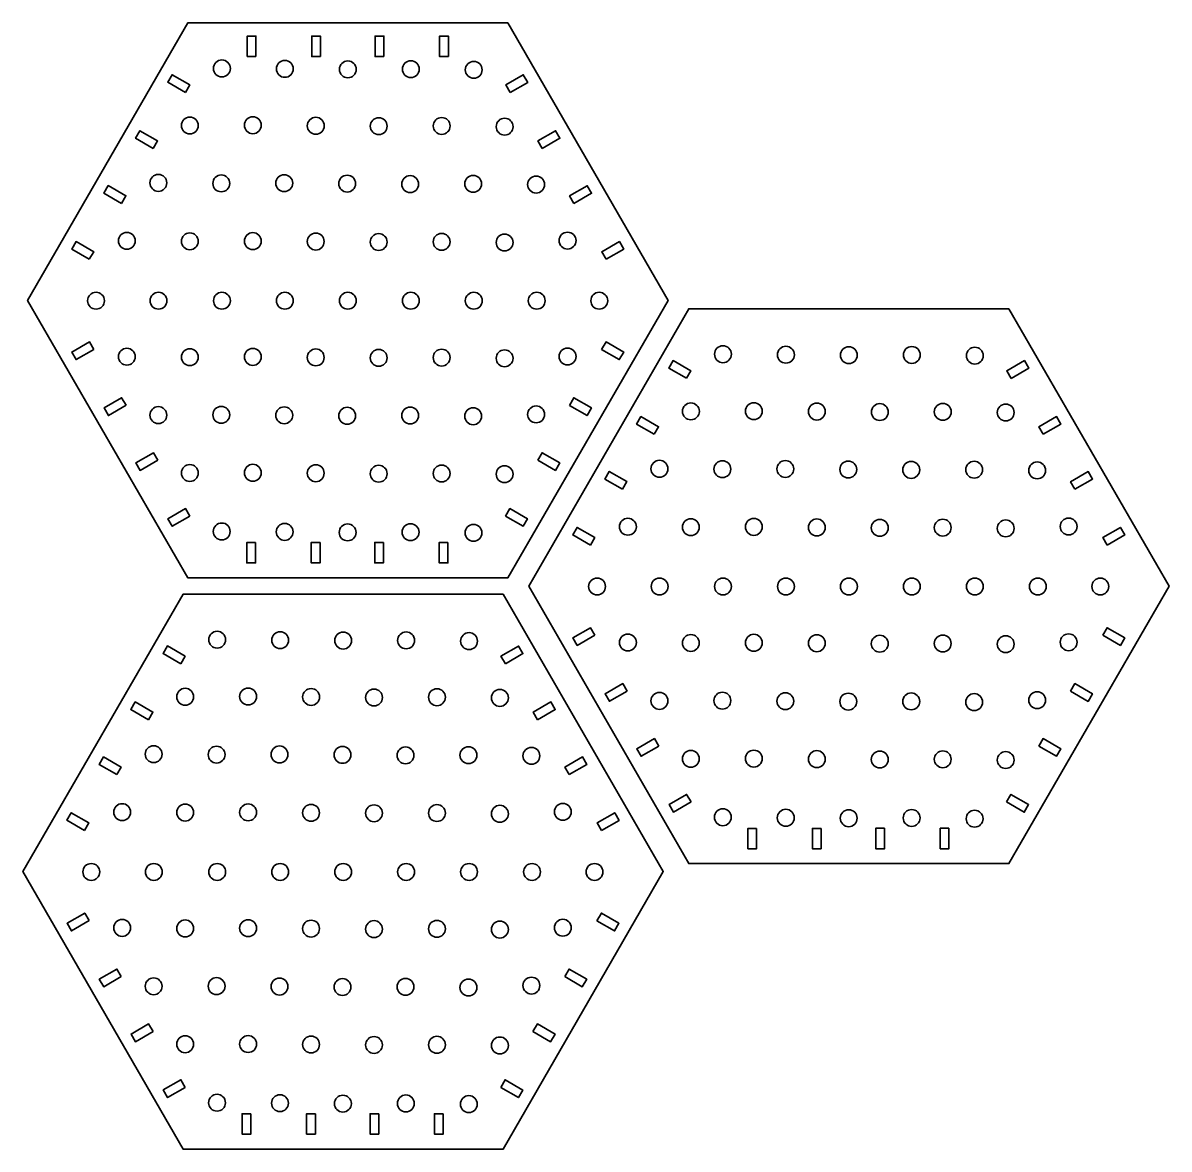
# Model space of a CAD drawing. Header units: inches. Extents: x 11 to 1716, y -770 to -4.
# Drawn here: x 906.1 to 1299.9, y -770 to -383.3 of the extents above; entities that cross this region are included whole.
import ezdxf

# ---------------------------------------------------------------- set-up
doc = ezdxf.new("R2010")
doc.units = ezdxf.units.IN
doc.header["$MEASUREMENT"] = 0
doc.layers.add('Capa 1', color=7, linetype='Continuous')

msp = doc.modelspace()

# ---------------------------------------------------------------- linework, layer by layer
at = {"layer": 'Capa 1', "color": 250, "lineweight": 35, "true_color": 0x1c1c1b}
for points in [[(1072.72, -383.34), (1127.72, -478.6), (1072.72, -573.87), (962.72, -573.87), (907.72, -478.6), (962.72, -383.34), (1072.72, -383.34)], [(1244.85, -481.49), (1299.85, -576.75), (1244.85, -672.01), (1134.85, -672.01), (1079.85, -576.75), (1134.85, -481.49), (1244.85, -481.49)], [(1071.1, -579.49), (1126.1, -674.76), (1071.1, -770.02), (961.1, -770.02), (906.1, -674.76), (961.1, -579.49), (1071.1, -579.49)]]:
    msp.add_lwpolyline(points, dxfattribs=at)
at = {"layer": 'Capa 1', "color": 242, "lineweight": 35, "true_color": 0xe5202d}
for points in [[(986.15, -394.87), (986.16, -387.87), (983.16, -387.86), (983.15, -394.86), (986.15, -394.87)], [(1008.32, -394.87), (1008.32, -387.87), (1005.32, -387.87), (1005.32, -394.87), (1008.32, -394.87)], [(1030.1, -394.88), (1030.1, -387.88), (1027.1, -387.88), (1027.1, -394.88), (1030.1, -394.88)], [(1052.25, -394.88), (1052.25, -387.88), (1049.25, -387.88), (1049.25, -394.88), (1052.25, -394.88)], [(961.91, -407.22), (955.85, -403.73), (957.35, -401.13), (963.41, -404.62), (961.91, -407.22)], [(1073.45, -407.24), (1079.51, -403.74), (1078.01, -401.14), (1071.95, -404.64), (1073.45, -407.24)], [(950.84, -426.43), (944.78, -422.93), (946.28, -420.34), (952.34, -423.83), (950.84, -426.43)], [(1084.51, -426.44), (1090.58, -422.95), (1089.08, -420.35), (1083.02, -423.84), (1084.51, -426.44)], [(939.97, -445.3), (933.91, -441.8), (935.4, -439.2), (941.47, -442.7), (939.97, -445.3)], [(1095.39, -445.31), (1101.45, -441.82), (1099.96, -439.22), (1093.89, -442.71), (1095.39, -445.31)], [(928.91, -464.49), (922.85, -460.99), (924.35, -458.39), (930.41, -461.89), (928.91, -464.49)], [(1106.45, -464.5), (1112.51, -461), (1111.01, -458.41), (1104.95, -461.9), (1106.45, -464.5)], [(930.44, -495.44), (924.37, -498.94), (922.87, -496.34), (928.94, -492.84), (930.44, -495.44)], [(1104.92, -495.45), (1110.99, -498.95), (1112.49, -496.35), (1106.42, -492.85), (1104.92, -495.45)], [(1134.05, -505.37), (1127.99, -501.88), (1129.48, -499.28), (1135.55, -502.77), (1134.05, -505.37)], [(1245.58, -505.39), (1251.65, -501.89), (1250.15, -499.29), (1244.08, -502.79), (1245.58, -505.39)], [(941.52, -514.64), (935.46, -518.14), (933.96, -515.54), (940.02, -512.04), (941.52, -514.64)], [(1093.84, -514.65), (1099.9, -518.15), (1101.4, -515.55), (1095.34, -512.05), (1093.84, -514.65)], [(1122.98, -524.58), (1116.92, -521.08), (1118.41, -518.48), (1124.48, -521.98), (1122.98, -524.58)], [(1256.65, -524.59), (1262.72, -521.1), (1261.22, -518.5), (1255.15, -521.99), (1256.65, -524.59)], [(952.41, -533.5), (946.35, -537), (944.85, -534.4), (950.91, -530.9), (952.41, -533.5)], [(1082.95, -533.51), (1089.01, -537.01), (1090.51, -534.41), (1084.45, -530.91), (1082.95, -533.51)], [(1112.11, -543.45), (1106.04, -539.95), (1107.54, -537.35), (1113.6, -540.85), (1112.11, -543.45)], [(1267.53, -543.46), (1273.59, -539.96), (1272.09, -537.37), (1266.03, -540.86), (1267.53, -543.46)], [(963.48, -552.67), (957.42, -556.17), (955.92, -553.58), (961.98, -550.08), (963.48, -552.67)], [(1071.88, -552.69), (1077.94, -556.19), (1079.44, -553.59), (1073.38, -550.09), (1071.88, -552.69)], [(1101.05, -562.63), (1094.98, -559.14), (1096.48, -556.54), (1102.55, -560.03), (1101.05, -562.63)], [(1278.58, -562.65), (1284.65, -559.15), (1283.15, -556.55), (1277.09, -560.05), (1278.58, -562.65)], [(986.01, -561.75), (986.01, -568.75), (983.01, -568.75), (983.01, -561.75), (986.01, -561.75)], [(1008.18, -561.74), (1008.18, -568.74), (1005.18, -568.74), (1005.18, -561.74), (1008.18, -561.74)], [(1029.96, -561.73), (1029.96, -568.73), (1026.96, -568.74), (1026.96, -561.74), (1029.96, -561.73)], [(1052.1, -561.73), (1052.11, -568.73), (1049.11, -568.73), (1049.1, -561.73), (1052.1, -561.73)], [(1102.57, -593.59), (1096.51, -597.09), (1095.01, -594.49), (1101.07, -590.99), (1102.57, -593.59)], [(1277.06, -593.6), (1283.12, -597.1), (1284.62, -594.5), (1278.56, -591), (1277.06, -593.6)], [(960.3, -603.37), (954.23, -599.88), (955.73, -597.28), (961.79, -600.78), (960.3, -603.37)], [(1071.83, -603.39), (1077.89, -599.89), (1076.39, -597.29), (1070.33, -600.79), (1071.83, -603.39)], [(1113.66, -612.78), (1107.59, -616.28), (1106.09, -613.69), (1112.16, -610.19), (1113.66, -612.78)], [(1265.98, -612.8), (1272.04, -616.3), (1273.54, -613.7), (1267.48, -610.2), (1265.98, -612.8)], [(949.23, -622.58), (943.16, -619.09), (944.66, -616.49), (950.73, -619.98), (949.23, -622.58)], [(1082.9, -622.6), (1088.96, -619.1), (1087.46, -616.5), (1081.4, -620), (1082.9, -622.6)], [(1124.54, -631.64), (1118.48, -635.14), (1116.98, -632.55), (1123.04, -629.05), (1124.54, -631.64)], [(1255.09, -631.66), (1261.15, -635.16), (1262.65, -632.56), (1256.59, -629.06), (1255.09, -631.66)], [(938.35, -641.45), (932.29, -637.95), (933.79, -635.36), (939.85, -638.85), (938.35, -641.45)], [(1093.77, -641.46), (1099.84, -637.97), (1098.34, -635.37), (1092.27, -638.86), (1093.77, -641.46)], [(1135.62, -650.82), (1129.56, -654.32), (1128.06, -651.72), (1134.12, -648.22), (1135.62, -650.82)], [(1244.01, -650.84), (1250.08, -654.34), (1251.58, -651.74), (1245.51, -648.24), (1244.01, -650.84)], [(927.29, -660.64), (921.23, -657.14), (922.73, -654.54), (928.79, -658.04), (927.29, -660.64)], [(1104.83, -660.65), (1110.89, -657.16), (1109.4, -654.56), (1103.33, -658.05), (1104.83, -660.65)], [(1158.15, -659.9), (1158.15, -666.9), (1155.15, -666.9), (1155.15, -659.9), (1158.15, -659.9)], [(1180.32, -659.89), (1180.32, -666.89), (1177.32, -666.89), (1177.32, -659.89), (1180.32, -659.89)], [(1202.09, -659.88), (1202.1, -666.88), (1199.1, -666.88), (1199.09, -659.88), (1202.09, -659.88)], [(1224.24, -659.88), (1224.24, -666.88), (1221.24, -666.88), (1221.24, -659.88), (1224.24, -659.88)], [(928.82, -691.59), (922.76, -695.09), (921.26, -692.49), (927.32, -688.99), (928.82, -691.59)], [(1103.31, -691.6), (1109.37, -695.1), (1110.87, -692.5), (1104.81, -689), (1103.31, -691.6)], [(939.9, -710.79), (933.84, -714.29), (932.34, -711.69), (938.4, -708.19), (939.9, -710.79)], [(1092.22, -710.8), (1098.28, -714.3), (1099.78, -711.7), (1093.72, -708.2), (1092.22, -710.8)], [(950.79, -729.65), (944.73, -733.15), (943.23, -730.55), (949.29, -727.05), (950.79, -729.65)], [(1081.33, -729.66), (1087.4, -733.16), (1088.9, -730.56), (1082.83, -727.06), (1081.33, -729.66)], [(961.86, -748.83), (955.8, -752.33), (954.3, -749.73), (960.36, -746.23), (961.86, -748.83)], [(1070.26, -748.84), (1076.32, -752.34), (1077.82, -749.74), (1071.76, -746.24), (1070.26, -748.84)], [(984.4, -757.9), (984.4, -764.9), (981.4, -764.9), (981.4, -757.9), (984.4, -757.9)], [(1006.56, -757.89), (1006.57, -764.89), (1003.57, -764.89), (1003.56, -757.89), (1006.56, -757.89)], [(1028.34, -757.89), (1028.34, -764.89), (1025.34, -764.89), (1025.34, -757.89), (1028.34, -757.89)], [(1050.49, -757.88), (1050.49, -764.88), (1047.49, -764.88), (1047.49, -757.88), (1050.49, -757.88)]]:
    msp.add_lwpolyline(points, dxfattribs=at)
for points in [[(977.36, -398.96), (977.36, -400.56), (976.06, -401.86), (974.46, -401.86), (972.86, -401.86), (971.56, -400.56), (971.56, -398.96), (971.56, -397.35), (972.86, -396.06), (974.46, -396.06), (976.06, -396.06), (977.36, -397.35), (977.36, -398.96)], [(998.99, -399.12), (998.99, -400.72), (997.69, -402.02), (996.09, -402.02), (994.49, -402.02), (993.19, -400.72), (993.19, -399.12), (993.19, -397.52), (994.49, -396.22), (996.09, -396.22), (997.69, -396.22), (998.99, -397.52), (998.99, -399.12)], [(1020.62, -399.28), (1020.62, -400.88), (1019.32, -402.18), (1017.72, -402.18), (1016.11, -402.18), (1014.82, -400.88), (1014.82, -399.28), (1014.82, -397.68), (1016.11, -396.38), (1017.72, -396.38), (1019.32, -396.38), (1020.62, -397.68), (1020.62, -399.28)], [(1042.25, -399.2), (1042.25, -400.8), (1040.95, -402.1), (1039.35, -402.1), (1037.74, -402.1), (1036.45, -400.8), (1036.45, -399.2), (1036.45, -397.6), (1037.74, -396.3), (1039.35, -396.3), (1040.95, -396.3), (1042.25, -397.6), (1042.25, -399.2)], [(1063.87, -399.44), (1063.87, -401.04), (1062.58, -402.34), (1060.97, -402.34), (1059.37, -402.34), (1058.07, -401.04), (1058.07, -399.44), (1058.07, -397.84), (1059.37, -396.54), (1060.97, -396.54), (1062.58, -396.54), (1063.87, -397.84), (1063.87, -399.44)], [(966.35, -418.56), (966.35, -420.16), (965.05, -421.46), (963.45, -421.46), (961.84, -421.46), (960.55, -420.16), (960.55, -418.56), (960.55, -416.96), (961.84, -415.66), (963.45, -415.66), (965.05, -415.66), (966.35, -416.96), (966.35, -418.56)], [(987.97, -418.48), (987.97, -420.08), (986.68, -421.38), (985.07, -421.38), (983.47, -421.38), (982.17, -420.08), (982.17, -418.48), (982.17, -416.88), (983.47, -415.58), (985.07, -415.58), (986.68, -415.58), (987.97, -416.88), (987.97, -418.48)], [(1009.6, -418.64), (1009.6, -420.24), (1008.3, -421.54), (1006.7, -421.54), (1005.1, -421.54), (1003.8, -420.24), (1003.8, -418.64), (1003.8, -417.04), (1005.1, -415.74), (1006.7, -415.74), (1008.3, -415.74), (1009.6, -417.04), (1009.6, -418.64)], [(1031.23, -418.8), (1031.23, -420.4), (1029.93, -421.7), (1028.33, -421.7), (1026.73, -421.7), (1025.43, -420.4), (1025.43, -418.8), (1025.43, -417.2), (1026.73, -415.9), (1028.33, -415.9), (1029.93, -415.9), (1031.23, -417.2), (1031.23, -418.8)], [(1052.86, -418.72), (1052.86, -420.32), (1051.56, -421.62), (1049.96, -421.62), (1048.36, -421.62), (1047.06, -420.32), (1047.06, -418.72), (1047.06, -417.12), (1048.36, -415.82), (1049.96, -415.82), (1051.56, -415.82), (1052.86, -417.12), (1052.86, -418.72)], [(1074.49, -418.96), (1074.49, -420.56), (1073.19, -421.86), (1071.59, -421.86), (1069.99, -421.86), (1068.69, -420.56), (1068.69, -418.96), (1068.69, -417.36), (1069.99, -416.06), (1071.59, -416.06), (1073.19, -416.06), (1074.49, -417.36), (1074.49, -418.96)], [(955.52, -438.27), (955.52, -439.88), (954.23, -441.17), (952.62, -441.17), (951.02, -441.17), (949.72, -439.88), (949.72, -438.27), (949.72, -436.67), (951.02, -435.37), (952.62, -435.37), (954.23, -435.37), (955.52, -436.67), (955.52, -438.27)], [(977.15, -438.43), (977.15, -440.04), (975.85, -441.33), (974.25, -441.33), (972.65, -441.33), (971.35, -440.04), (971.35, -438.43), (971.35, -436.83), (972.65, -435.53), (974.25, -435.53), (975.85, -435.53), (977.15, -436.83), (977.15, -438.43)], [(998.78, -438.35), (998.78, -439.96), (997.48, -441.25), (995.88, -441.25), (994.28, -441.25), (992.98, -439.96), (992.98, -438.35), (992.98, -436.75), (994.28, -435.45), (995.88, -435.45), (997.48, -435.45), (998.78, -436.75), (998.78, -438.35)], [(1020.41, -438.52), (1020.41, -440.12), (1019.11, -441.42), (1017.51, -441.42), (1015.91, -441.42), (1014.61, -440.12), (1014.61, -438.52), (1014.61, -436.91), (1015.91, -435.62), (1017.51, -435.62), (1019.11, -435.62), (1020.41, -436.91), (1020.41, -438.52)], [(1042.04, -438.68), (1042.04, -440.28), (1040.74, -441.58), (1039.14, -441.58), (1037.54, -441.58), (1036.24, -440.28), (1036.24, -438.68), (1036.24, -437.07), (1037.54, -435.78), (1039.14, -435.78), (1040.74, -435.78), (1042.04, -437.07), (1042.04, -438.68)], [(1063.67, -438.6), (1063.67, -440.2), (1062.37, -441.5), (1060.77, -441.5), (1059.17, -441.5), (1057.87, -440.2), (1057.87, -438.6), (1057.87, -436.99), (1059.17, -435.7), (1060.77, -435.7), (1062.37, -435.7), (1063.67, -436.99), (1063.67, -438.6)], [(1085.3, -438.84), (1085.3, -440.44), (1084, -441.74), (1082.4, -441.74), (1080.8, -441.74), (1079.5, -440.44), (1079.5, -438.84), (1079.5, -437.24), (1080.8, -435.94), (1082.4, -435.94), (1084, -435.94), (1085.3, -437.24), (1085.3, -438.84)], [(944.71, -458.17), (944.71, -459.77), (943.41, -461.07), (941.81, -461.07), (940.21, -461.07), (938.91, -459.77), (938.91, -458.17), (938.91, -456.57), (940.21, -455.27), (941.81, -455.27), (943.41, -455.27), (944.71, -456.57), (944.71, -458.17)], [(966.34, -458.33), (966.34, -459.93), (965.04, -461.23), (963.44, -461.23), (961.84, -461.23), (960.54, -459.93), (960.54, -458.33), (960.54, -456.73), (961.84, -455.43), (963.44, -455.43), (965.04, -455.43), (966.34, -456.73), (966.34, -458.33)], [(987.97, -458.25), (987.97, -459.85), (986.67, -461.15), (985.07, -461.15), (983.46, -461.15), (982.17, -459.85), (982.17, -458.25), (982.17, -456.65), (983.46, -455.35), (985.07, -455.35), (986.67, -455.35), (987.97, -456.65), (987.97, -458.25)], [(1009.59, -458.41), (1009.59, -460.01), (1008.3, -461.31), (1006.69, -461.31), (1005.09, -461.31), (1003.79, -460.01), (1003.79, -458.41), (1003.79, -456.81), (1005.09, -455.51), (1006.69, -455.51), (1008.3, -455.51), (1009.59, -456.81), (1009.59, -458.41)], [(1031.22, -458.57), (1031.22, -460.17), (1029.93, -461.47), (1028.32, -461.47), (1026.72, -461.47), (1025.42, -460.17), (1025.42, -458.57), (1025.42, -456.97), (1026.72, -455.67), (1028.32, -455.67), (1029.93, -455.67), (1031.22, -456.97), (1031.22, -458.57)], [(1052.85, -458.49), (1052.85, -460.09), (1051.55, -461.39), (1049.95, -461.39), (1048.35, -461.39), (1047.05, -460.09), (1047.05, -458.49), (1047.05, -456.89), (1048.35, -455.59), (1049.95, -455.59), (1051.55, -455.59), (1052.85, -456.89), (1052.85, -458.49)], [(1074.48, -458.73), (1074.48, -460.33), (1073.18, -461.63), (1071.58, -461.63), (1069.98, -461.63), (1068.68, -460.33), (1068.68, -458.73), (1068.68, -457.13), (1069.98, -455.83), (1071.58, -455.83), (1073.18, -455.83), (1074.48, -457.13), (1074.48, -458.73)], [(1096.11, -458.09), (1096.11, -459.69), (1094.81, -460.99), (1093.21, -460.99), (1091.61, -460.99), (1090.31, -459.69), (1090.31, -458.09), (1090.31, -456.49), (1091.61, -455.19), (1093.21, -455.19), (1094.81, -455.19), (1096.11, -456.49), (1096.11, -458.09)], [(934.11, -478.72), (934.11, -480.32), (932.81, -481.62), (931.21, -481.62), (929.61, -481.62), (928.31, -480.32), (928.31, -478.72), (928.31, -477.11), (929.61, -475.82), (931.21, -475.82), (932.81, -475.82), (934.11, -477.11), (934.11, -478.72)], [(955.59, -478.72), (955.59, -480.32), (954.3, -481.62), (952.69, -481.62), (951.09, -481.62), (949.79, -480.32), (949.79, -478.72), (949.79, -477.11), (951.09, -475.82), (952.69, -475.82), (954.3, -475.82), (955.59, -477.11), (955.59, -478.72)], [(977.37, -478.72), (977.37, -480.32), (976.07, -481.62), (974.47, -481.62), (972.86, -481.62), (971.57, -480.32), (971.57, -478.72), (971.57, -477.11), (972.86, -475.82), (974.47, -475.82), (976.07, -475.82), (977.37, -477.11), (977.37, -478.72)], [(998.99, -478.72), (998.99, -480.32), (997.7, -481.62), (996.09, -481.62), (994.49, -481.62), (993.19, -480.32), (993.19, -478.72), (993.19, -477.11), (994.49, -475.82), (996.09, -475.82), (997.7, -475.82), (998.99, -477.11), (998.99, -478.72)], [(1020.62, -478.72), (1020.62, -480.32), (1019.32, -481.62), (1017.72, -481.62), (1016.12, -481.62), (1014.82, -480.32), (1014.82, -478.72), (1014.82, -477.11), (1016.12, -475.82), (1017.72, -475.82), (1019.32, -475.82), (1020.62, -477.11), (1020.62, -478.72)], [(1042.25, -478.72), (1042.25, -480.32), (1040.95, -481.62), (1039.35, -481.62), (1037.75, -481.62), (1036.45, -480.32), (1036.45, -478.72), (1036.45, -477.11), (1037.75, -475.82), (1039.35, -475.82), (1040.95, -475.82), (1042.25, -477.11), (1042.25, -478.72)], [(1063.88, -478.72), (1063.88, -480.32), (1062.58, -481.62), (1060.98, -481.62), (1059.38, -481.62), (1058.08, -480.32), (1058.08, -478.72), (1058.08, -477.11), (1059.38, -475.82), (1060.98, -475.82), (1062.58, -475.82), (1063.88, -477.11), (1063.88, -478.72)], [(1085.51, -478.72), (1085.51, -480.32), (1084.21, -481.62), (1082.61, -481.62), (1081.01, -481.62), (1079.71, -480.32), (1079.71, -478.72), (1079.71, -477.11), (1081.01, -475.82), (1082.61, -475.82), (1084.21, -475.82), (1085.51, -477.11), (1085.51, -478.72)], [(1107, -478.72), (1107, -480.32), (1105.7, -481.62), (1104.1, -481.62), (1102.5, -481.62), (1101.2, -480.32), (1101.2, -478.72), (1101.2, -477.11), (1102.5, -475.82), (1104.1, -475.82), (1105.7, -475.82), (1107, -477.11), (1107, -478.72)], [(944.71, -497.94), (944.71, -499.54), (943.41, -500.84), (941.81, -500.84), (940.21, -500.84), (938.91, -499.54), (938.91, -497.94), (938.91, -496.34), (940.21, -495.04), (941.81, -495.04), (943.41, -495.04), (944.71, -496.34), (944.71, -497.94)], [(966.34, -498.1), (966.34, -499.7), (965.04, -501), (963.44, -501), (961.84, -501), (960.54, -499.7), (960.54, -498.1), (960.54, -496.5), (961.84, -495.2), (963.44, -495.2), (965.04, -495.2), (966.34, -496.5), (966.34, -498.1)], [(987.97, -498.02), (987.97, -499.62), (986.67, -500.92), (985.07, -500.92), (983.46, -500.92), (982.17, -499.62), (982.17, -498.02), (982.17, -496.42), (983.46, -495.12), (985.07, -495.12), (986.67, -495.12), (987.97, -496.42), (987.97, -498.02)], [(1009.59, -498.18), (1009.59, -499.78), (1008.3, -501.08), (1006.69, -501.08), (1005.09, -501.08), (1003.79, -499.78), (1003.79, -498.18), (1003.79, -496.58), (1005.09, -495.28), (1006.69, -495.28), (1008.3, -495.28), (1009.59, -496.58), (1009.59, -498.18)], [(1031.22, -498.34), (1031.22, -499.94), (1029.93, -501.24), (1028.32, -501.24), (1026.72, -501.24), (1025.42, -499.94), (1025.42, -498.34), (1025.42, -496.74), (1026.72, -495.44), (1028.32, -495.44), (1029.93, -495.44), (1031.22, -496.74), (1031.22, -498.34)], [(1052.85, -498.26), (1052.85, -499.86), (1051.55, -501.16), (1049.95, -501.16), (1048.35, -501.16), (1047.05, -499.86), (1047.05, -498.26), (1047.05, -496.66), (1048.35, -495.36), (1049.95, -495.36), (1051.55, -495.36), (1052.85, -496.66), (1052.85, -498.26)], [(1074.48, -498.5), (1074.48, -500.1), (1073.18, -501.4), (1071.58, -501.4), (1069.98, -501.4), (1068.68, -500.1), (1068.68, -498.5), (1068.68, -496.9), (1069.98, -495.6), (1071.58, -495.6), (1073.18, -495.6), (1074.48, -496.9), (1074.48, -498.5)], [(1096.11, -497.86), (1096.11, -499.46), (1094.81, -500.76), (1093.21, -500.76), (1091.61, -500.76), (1090.31, -499.46), (1090.31, -497.86), (1090.31, -496.26), (1091.61, -494.96), (1093.21, -494.96), (1094.81, -494.96), (1096.11, -496.26), (1096.11, -497.86)], [(1149.49, -497.1), (1149.49, -498.71), (1148.2, -500), (1146.59, -500), (1144.99, -500), (1143.69, -498.71), (1143.69, -497.1), (1143.69, -495.5), (1144.99, -494.2), (1146.59, -494.2), (1148.2, -494.2), (1149.49, -495.5), (1149.49, -497.1)], [(1171.12, -497.26), (1171.12, -498.87), (1169.83, -500.16), (1168.22, -500.16), (1166.62, -500.16), (1165.32, -498.87), (1165.32, -497.26), (1165.32, -495.66), (1166.62, -494.36), (1168.22, -494.36), (1169.83, -494.36), (1171.12, -495.66), (1171.12, -497.26)], [(1192.75, -497.43), (1192.75, -499.03), (1191.45, -500.33), (1189.85, -500.33), (1188.25, -500.33), (1186.95, -499.03), (1186.95, -497.43), (1186.95, -495.82), (1188.25, -494.53), (1189.85, -494.53), (1191.45, -494.53), (1192.75, -495.82), (1192.75, -497.43)], [(1214.38, -497.35), (1214.38, -498.95), (1213.08, -500.25), (1211.48, -500.25), (1209.88, -500.25), (1208.58, -498.95), (1208.58, -497.35), (1208.58, -495.74), (1209.88, -494.45), (1211.48, -494.45), (1213.08, -494.45), (1214.38, -495.74), (1214.38, -497.35)], [(1236.01, -497.59), (1236.01, -499.19), (1234.71, -500.49), (1233.11, -500.49), (1231.51, -500.49), (1230.21, -499.19), (1230.21, -497.59), (1230.21, -495.99), (1231.51, -494.69), (1233.11, -494.69), (1234.71, -494.69), (1236.01, -495.99), (1236.01, -497.59)], [(955.52, -517.99), (955.52, -519.59), (954.23, -520.89), (952.62, -520.89), (951.02, -520.89), (949.72, -519.59), (949.72, -517.99), (949.72, -516.38), (951.02, -515.09), (952.62, -515.09), (954.23, -515.09), (955.52, -516.38), (955.52, -517.99)], [(977.15, -517.91), (977.15, -519.51), (975.85, -520.81), (974.25, -520.81), (972.65, -520.81), (971.35, -519.51), (971.35, -517.91), (971.35, -516.3), (972.65, -515.01), (974.25, -515.01), (975.85, -515.01), (977.15, -516.3), (977.15, -517.91)], [(998.78, -518.07), (998.78, -519.67), (997.48, -520.97), (995.88, -520.97), (994.28, -520.97), (992.98, -519.67), (992.98, -518.07), (992.98, -516.47), (994.28, -515.17), (995.88, -515.17), (997.48, -515.17), (998.78, -516.47), (998.78, -518.07)], [(1020.41, -518.23), (1020.41, -519.83), (1019.11, -521.13), (1017.51, -521.13), (1015.91, -521.13), (1014.61, -519.83), (1014.61, -518.23), (1014.61, -516.63), (1015.91, -515.33), (1017.51, -515.33), (1019.11, -515.33), (1020.41, -516.63), (1020.41, -518.23)], [(1042.04, -518.15), (1042.04, -519.75), (1040.74, -521.05), (1039.14, -521.05), (1037.54, -521.05), (1036.24, -519.75), (1036.24, -518.15), (1036.24, -516.55), (1037.54, -515.25), (1039.14, -515.25), (1040.74, -515.25), (1042.04, -516.55), (1042.04, -518.15)], [(1063.67, -518.39), (1063.67, -519.99), (1062.37, -521.29), (1060.77, -521.29), (1059.17, -521.29), (1057.87, -519.99), (1057.87, -518.39), (1057.87, -516.79), (1059.17, -515.49), (1060.77, -515.49), (1062.37, -515.49), (1063.67, -516.79), (1063.67, -518.39)], [(1085.3, -517.75), (1085.3, -519.35), (1084, -520.65), (1082.4, -520.65), (1080.8, -520.65), (1079.5, -519.35), (1079.5, -517.75), (1079.5, -516.14), (1080.8, -514.85), (1082.4, -514.85), (1084, -514.85), (1085.3, -516.14), (1085.3, -517.75)], [(1138.48, -516.71), (1138.48, -518.31), (1137.18, -519.61), (1135.58, -519.61), (1133.98, -519.61), (1132.68, -518.31), (1132.68, -516.71), (1132.68, -515.11), (1133.98, -513.81), (1135.58, -513.81), (1137.18, -513.81), (1138.48, -515.11), (1138.48, -516.71)], [(1160.11, -516.63), (1160.11, -518.23), (1158.81, -519.53), (1157.21, -519.53), (1155.61, -519.53), (1154.31, -518.23), (1154.31, -516.63), (1154.31, -515.03), (1155.61, -513.73), (1157.21, -513.73), (1158.81, -513.73), (1160.11, -515.03), (1160.11, -516.63)], [(1181.74, -516.79), (1181.74, -518.39), (1180.44, -519.69), (1178.84, -519.69), (1177.24, -519.69), (1175.94, -518.39), (1175.94, -516.79), (1175.94, -515.19), (1177.24, -513.89), (1178.84, -513.89), (1180.44, -513.89), (1181.74, -515.19), (1181.74, -516.79)], [(1203.37, -516.95), (1203.37, -518.55), (1202.07, -519.85), (1200.47, -519.85), (1198.87, -519.85), (1197.57, -518.55), (1197.57, -516.95), (1197.57, -515.35), (1198.87, -514.05), (1200.47, -514.05), (1202.07, -514.05), (1203.37, -515.35), (1203.37, -516.95)], [(1225, -516.87), (1225, -518.47), (1223.7, -519.77), (1222.1, -519.77), (1220.5, -519.77), (1219.2, -518.47), (1219.2, -516.87), (1219.2, -515.27), (1220.5, -513.97), (1222.1, -513.97), (1223.7, -513.97), (1225, -515.27), (1225, -516.87)], [(1246.63, -517.11), (1246.63, -518.71), (1245.33, -520.01), (1243.73, -520.01), (1242.12, -520.01), (1240.83, -518.71), (1240.83, -517.11), (1240.83, -515.51), (1242.12, -514.21), (1243.73, -514.21), (1245.33, -514.21), (1246.63, -515.51), (1246.63, -517.11)], [(966.34, -537.88), (966.34, -539.48), (965.04, -540.78), (963.44, -540.78), (961.84, -540.78), (960.54, -539.48), (960.54, -537.88), (960.54, -536.28), (961.84, -534.98), (963.44, -534.98), (965.04, -534.98), (966.34, -536.28), (966.34, -537.88)], [(987.97, -537.8), (987.97, -539.4), (986.67, -540.7), (985.07, -540.7), (983.46, -540.7), (982.17, -539.4), (982.17, -537.8), (982.17, -536.2), (983.46, -534.9), (985.07, -534.9), (986.67, -534.9), (987.97, -536.2), (987.97, -537.8)], [(1009.59, -537.96), (1009.59, -539.56), (1008.3, -540.86), (1006.69, -540.86), (1005.09, -540.86), (1003.79, -539.56), (1003.79, -537.96), (1003.79, -536.36), (1005.09, -535.06), (1006.69, -535.06), (1008.3, -535.06), (1009.59, -536.36), (1009.59, -537.96)], [(1031.22, -538.12), (1031.22, -539.73), (1029.93, -541.02), (1028.32, -541.02), (1026.72, -541.02), (1025.42, -539.73), (1025.42, -538.12), (1025.42, -536.52), (1026.72, -535.22), (1028.32, -535.22), (1029.93, -535.22), (1031.22, -536.52), (1031.22, -538.12)], [(1052.85, -538.04), (1052.85, -539.65), (1051.55, -540.94), (1049.95, -540.94), (1048.35, -540.94), (1047.05, -539.65), (1047.05, -538.04), (1047.05, -536.44), (1048.35, -535.14), (1049.95, -535.14), (1051.55, -535.14), (1052.85, -536.44), (1052.85, -538.04)], [(1074.48, -538.28), (1074.48, -539.89), (1073.18, -541.18), (1071.58, -541.18), (1069.98, -541.18), (1068.68, -539.89), (1068.68, -538.28), (1068.68, -536.68), (1069.98, -535.38), (1071.58, -535.38), (1073.18, -535.38), (1074.48, -536.68), (1074.48, -538.28)], [(1127.66, -536.42), (1127.66, -538.02), (1126.36, -539.32), (1124.76, -539.32), (1123.16, -539.32), (1121.86, -538.02), (1121.86, -536.42), (1121.86, -534.82), (1123.16, -533.52), (1124.76, -533.52), (1126.36, -533.52), (1127.66, -534.82), (1127.66, -536.42)], [(1149.29, -536.58), (1149.29, -538.18), (1147.99, -539.48), (1146.39, -539.48), (1144.79, -539.48), (1143.49, -538.18), (1143.49, -536.58), (1143.49, -534.98), (1144.79, -533.68), (1146.39, -533.68), (1147.99, -533.68), (1149.29, -534.98), (1149.29, -536.58)], [(1170.92, -536.5), (1170.92, -538.1), (1169.62, -539.4), (1168.02, -539.4), (1166.42, -539.4), (1165.12, -538.1), (1165.12, -536.5), (1165.12, -534.9), (1166.42, -533.6), (1168.02, -533.6), (1169.62, -533.6), (1170.92, -534.9), (1170.92, -536.5)], [(1192.55, -536.66), (1192.55, -538.26), (1191.25, -539.56), (1189.65, -539.56), (1188.05, -539.56), (1186.75, -538.26), (1186.75, -536.66), (1186.75, -535.06), (1188.05, -533.76), (1189.65, -533.76), (1191.25, -533.76), (1192.55, -535.06), (1192.55, -536.66)], [(1214.18, -536.82), (1214.18, -538.43), (1212.88, -539.72), (1211.28, -539.72), (1209.67, -539.72), (1208.38, -538.43), (1208.38, -536.82), (1208.38, -535.22), (1209.67, -533.92), (1211.28, -533.92), (1212.88, -533.92), (1214.18, -535.22), (1214.18, -536.82)], [(1235.81, -536.74), (1235.81, -538.35), (1234.51, -539.64), (1232.91, -539.64), (1231.3, -539.64), (1230.01, -538.35), (1230.01, -536.74), (1230.01, -535.14), (1231.3, -533.84), (1232.91, -533.84), (1234.51, -533.84), (1235.81, -535.14), (1235.81, -536.74)], [(1257.43, -536.98), (1257.43, -538.59), (1256.14, -539.88), (1254.53, -539.88), (1252.93, -539.88), (1251.63, -538.59), (1251.63, -536.98), (1251.63, -535.38), (1252.93, -534.08), (1254.53, -534.08), (1256.14, -534.08), (1257.43, -535.38), (1257.43, -536.98)], [(977.29, -557.95), (977.29, -559.55), (976, -560.85), (974.39, -560.85), (972.79, -560.85), (971.49, -559.55), (971.49, -557.95), (971.49, -556.34), (972.79, -555.05), (974.39, -555.05), (976, -555.05), (977.29, -556.34), (977.29, -557.95)], [(1116.84, -556.32), (1116.84, -557.92), (1115.55, -559.22), (1113.94, -559.22), (1112.34, -559.22), (1111.04, -557.92), (1111.04, -556.32), (1111.04, -554.72), (1112.34, -553.42), (1113.94, -553.42), (1115.55, -553.42), (1116.84, -554.72), (1116.84, -556.32)], [(1138.47, -556.48), (1138.47, -558.08), (1137.17, -559.38), (1135.57, -559.38), (1133.97, -559.38), (1132.67, -558.08), (1132.67, -556.48), (1132.67, -554.88), (1133.97, -553.58), (1135.57, -553.58), (1137.17, -553.58), (1138.47, -554.88), (1138.47, -556.48)], [(1160.1, -556.4), (1160.1, -558), (1158.8, -559.3), (1157.2, -559.3), (1155.6, -559.3), (1154.3, -558), (1154.3, -556.4), (1154.3, -554.8), (1155.6, -553.5), (1157.2, -553.5), (1158.8, -553.5), (1160.1, -554.8), (1160.1, -556.4)], [(1181.73, -556.56), (1181.73, -558.16), (1180.43, -559.46), (1178.83, -559.46), (1177.23, -559.46), (1175.93, -558.16), (1175.93, -556.56), (1175.93, -554.96), (1177.23, -553.66), (1178.83, -553.66), (1180.43, -553.66), (1181.73, -554.96), (1181.73, -556.56)], [(1203.36, -556.72), (1203.36, -558.32), (1202.06, -559.62), (1200.46, -559.62), (1198.86, -559.62), (1197.56, -558.32), (1197.56, -556.72), (1197.56, -555.12), (1198.86, -553.82), (1200.46, -553.82), (1202.06, -553.82), (1203.36, -555.12), (1203.36, -556.72)], [(1224.99, -556.64), (1224.99, -558.24), (1223.69, -559.54), (1222.09, -559.54), (1220.49, -559.54), (1219.19, -558.24), (1219.19, -556.64), (1219.19, -555.04), (1220.49, -553.74), (1222.09, -553.74), (1223.69, -553.74), (1224.99, -555.04), (1224.99, -556.64)], [(1246.62, -556.88), (1246.62, -558.48), (1245.32, -559.78), (1243.72, -559.78), (1242.12, -559.78), (1240.82, -558.48), (1240.82, -556.88), (1240.82, -555.28), (1242.12, -553.98), (1243.72, -553.98), (1245.32, -553.98), (1246.62, -555.28), (1246.62, -556.88)], [(1268.25, -556.24), (1268.25, -557.84), (1266.95, -559.14), (1265.35, -559.14), (1263.75, -559.14), (1262.45, -557.84), (1262.45, -556.24), (1262.45, -554.63), (1263.75, -553.34), (1265.35, -553.34), (1266.95, -553.34), (1268.25, -554.63), (1268.25, -556.24)], [(998.92, -558.11), (998.92, -559.71), (997.62, -561.01), (996.02, -561.01), (994.42, -561.01), (993.12, -559.71), (993.12, -558.11), (993.12, -556.5), (994.42, -555.21), (996.02, -555.21), (997.62, -555.21), (998.92, -556.5), (998.92, -558.11)], [(1020.55, -558.27), (1020.55, -559.87), (1019.25, -561.17), (1017.65, -561.17), (1016.05, -561.17), (1014.75, -559.87), (1014.75, -558.27), (1014.75, -556.67), (1016.05, -555.37), (1017.65, -555.37), (1019.25, -555.37), (1020.55, -556.67), (1020.55, -558.27)], [(1042.18, -558.19), (1042.18, -559.79), (1040.88, -561.09), (1039.28, -561.09), (1037.68, -561.09), (1036.38, -559.79), (1036.38, -558.19), (1036.38, -556.59), (1037.68, -555.29), (1039.28, -555.29), (1040.88, -555.29), (1042.18, -556.59), (1042.18, -558.19)], [(1063.81, -558.43), (1063.81, -560.03), (1062.51, -561.33), (1060.91, -561.33), (1059.31, -561.33), (1058.01, -560.03), (1058.01, -558.43), (1058.01, -556.83), (1059.31, -555.53), (1060.91, -555.53), (1062.51, -555.53), (1063.81, -556.83), (1063.81, -558.43)], [(1106.24, -576.86), (1106.24, -578.47), (1104.95, -579.76), (1103.34, -579.76), (1101.74, -579.76), (1100.44, -578.47), (1100.44, -576.86), (1100.44, -575.26), (1101.74, -573.96), (1103.34, -573.96), (1104.95, -573.96), (1106.24, -575.26), (1106.24, -576.86)], [(1127.73, -576.86), (1127.73, -578.47), (1126.43, -579.76), (1124.83, -579.76), (1123.23, -579.76), (1121.93, -578.47), (1121.93, -576.86), (1121.93, -575.26), (1123.23, -573.96), (1124.83, -573.96), (1126.43, -573.96), (1127.73, -575.26), (1127.73, -576.86)], [(1149.5, -576.86), (1149.5, -578.47), (1148.2, -579.76), (1146.6, -579.76), (1145, -579.76), (1143.7, -578.47), (1143.7, -576.86), (1143.7, -575.26), (1145, -573.96), (1146.6, -573.96), (1148.2, -573.96), (1149.5, -575.26), (1149.5, -576.86)], [(1171.13, -576.86), (1171.13, -578.47), (1169.83, -579.76), (1168.23, -579.76), (1166.63, -579.76), (1165.33, -578.47), (1165.33, -576.86), (1165.33, -575.26), (1166.63, -573.96), (1168.23, -573.96), (1169.83, -573.96), (1171.13, -575.26), (1171.13, -576.86)], [(1192.76, -576.86), (1192.76, -578.47), (1191.46, -579.76), (1189.86, -579.76), (1188.26, -579.76), (1186.96, -578.47), (1186.96, -576.86), (1186.96, -575.26), (1188.26, -573.96), (1189.86, -573.96), (1191.46, -573.96), (1192.76, -575.26), (1192.76, -576.86)], [(1214.39, -576.86), (1214.39, -578.47), (1213.09, -579.76), (1211.49, -579.76), (1209.89, -579.76), (1208.59, -578.47), (1208.59, -576.86), (1208.59, -575.26), (1209.89, -573.96), (1211.49, -573.96), (1213.09, -573.96), (1214.39, -575.26), (1214.39, -576.86)], [(1236.02, -576.86), (1236.02, -578.47), (1234.72, -579.76), (1233.12, -579.76), (1231.52, -579.76), (1230.22, -578.47), (1230.22, -576.86), (1230.22, -575.26), (1231.52, -573.96), (1233.12, -573.96), (1234.72, -573.96), (1236.02, -575.26), (1236.02, -576.86)], [(1257.65, -576.86), (1257.65, -578.47), (1256.35, -579.76), (1254.75, -579.76), (1253.15, -579.76), (1251.85, -578.47), (1251.85, -576.86), (1251.85, -575.26), (1253.15, -573.96), (1254.75, -573.96), (1256.35, -573.96), (1257.65, -575.26), (1257.65, -576.86)], [(1279.13, -576.86), (1279.13, -578.47), (1277.83, -579.76), (1276.23, -579.76), (1274.63, -579.76), (1273.33, -578.47), (1273.33, -576.86), (1273.33, -575.26), (1274.63, -573.96), (1276.23, -573.96), (1277.83, -573.96), (1279.13, -575.26), (1279.13, -576.86)], [(975.74, -595.11), (975.74, -596.71), (974.44, -598.01), (972.84, -598.01), (971.24, -598.01), (969.94, -596.71), (969.94, -595.11), (969.94, -593.51), (971.24, -592.21), (972.84, -592.21), (974.44, -592.21), (975.74, -593.51), (975.74, -595.11)], [(997.37, -595.27), (997.37, -596.87), (996.07, -598.17), (994.47, -598.17), (992.87, -598.17), (991.57, -596.87), (991.57, -595.27), (991.57, -593.67), (992.87, -592.37), (994.47, -592.37), (996.07, -592.37), (997.37, -593.67), (997.37, -595.27)], [(1019, -595.43), (1019, -597.03), (1017.7, -598.33), (1016.1, -598.33), (1014.5, -598.33), (1013.2, -597.03), (1013.2, -595.43), (1013.2, -593.83), (1014.5, -592.53), (1016.1, -592.53), (1017.7, -592.53), (1019, -593.83), (1019, -595.43)], [(1040.63, -595.35), (1040.63, -596.95), (1039.33, -598.25), (1037.73, -598.25), (1036.13, -598.25), (1034.83, -596.95), (1034.83, -595.35), (1034.83, -593.75), (1036.13, -592.45), (1037.73, -592.45), (1039.33, -592.45), (1040.63, -593.75), (1040.63, -595.35)], [(1062.26, -595.59), (1062.26, -597.19), (1060.96, -598.49), (1059.36, -598.49), (1057.76, -598.49), (1056.46, -597.19), (1056.46, -595.59), (1056.46, -593.99), (1057.76, -592.69), (1059.36, -592.69), (1060.96, -592.69), (1062.26, -593.99), (1062.26, -595.59)], [(1116.84, -596.09), (1116.84, -597.69), (1115.55, -598.99), (1113.94, -598.99), (1112.34, -598.99), (1111.04, -597.69), (1111.04, -596.09), (1111.04, -594.49), (1112.34, -593.19), (1113.94, -593.19), (1115.55, -593.19), (1116.84, -594.49), (1116.84, -596.09)], [(1138.47, -596.25), (1138.47, -597.85), (1137.17, -599.15), (1135.57, -599.15), (1133.97, -599.15), (1132.67, -597.85), (1132.67, -596.25), (1132.67, -594.65), (1133.97, -593.35), (1135.57, -593.35), (1137.17, -593.35), (1138.47, -594.65), (1138.47, -596.25)], [(1160.1, -596.17), (1160.1, -597.77), (1158.8, -599.07), (1157.2, -599.07), (1155.6, -599.07), (1154.3, -597.77), (1154.3, -596.17), (1154.3, -594.57), (1155.6, -593.27), (1157.2, -593.27), (1158.8, -593.27), (1160.1, -594.57), (1160.1, -596.17)], [(1181.73, -596.33), (1181.73, -597.93), (1180.43, -599.23), (1178.83, -599.23), (1177.23, -599.23), (1175.93, -597.93), (1175.93, -596.33), (1175.93, -594.73), (1177.23, -593.43), (1178.83, -593.43), (1180.43, -593.43), (1181.73, -594.73), (1181.73, -596.33)], [(1203.36, -596.49), (1203.36, -598.09), (1202.06, -599.39), (1200.46, -599.39), (1198.86, -599.39), (1197.56, -598.09), (1197.56, -596.49), (1197.56, -594.89), (1198.86, -593.59), (1200.46, -593.59), (1202.06, -593.59), (1203.36, -594.89), (1203.36, -596.49)], [(1224.99, -596.41), (1224.99, -598.01), (1223.69, -599.31), (1222.09, -599.31), (1220.49, -599.31), (1219.19, -598.01), (1219.19, -596.41), (1219.19, -594.81), (1220.49, -593.51), (1222.09, -593.51), (1223.69, -593.51), (1224.99, -594.81), (1224.99, -596.41)], [(1246.62, -596.65), (1246.62, -598.25), (1245.32, -599.55), (1243.72, -599.55), (1242.12, -599.55), (1240.82, -598.25), (1240.82, -596.65), (1240.82, -595.05), (1242.12, -593.75), (1243.72, -593.75), (1245.32, -593.75), (1246.62, -595.05), (1246.62, -596.65)], [(1268.25, -596.01), (1268.25, -597.61), (1266.95, -598.91), (1265.35, -598.91), (1263.75, -598.91), (1262.45, -597.61), (1262.45, -596.01), (1262.45, -594.41), (1263.75, -593.11), (1265.35, -593.11), (1266.95, -593.11), (1268.25, -594.41), (1268.25, -596.01)], [(964.73, -614.71), (964.73, -616.31), (963.43, -617.61), (961.83, -617.61), (960.23, -617.61), (958.93, -616.31), (958.93, -614.71), (958.93, -613.11), (960.23, -611.81), (961.83, -611.81), (963.43, -611.81), (964.73, -613.11), (964.73, -614.71)], [(986.36, -614.63), (986.36, -616.23), (985.06, -617.53), (983.46, -617.53), (981.86, -617.53), (980.56, -616.23), (980.56, -614.63), (980.56, -613.03), (981.86, -611.73), (983.46, -611.73), (985.06, -611.73), (986.36, -613.03), (986.36, -614.63)], [(1007.99, -614.79), (1007.99, -616.39), (1006.69, -617.69), (1005.09, -617.69), (1003.48, -617.69), (1002.19, -616.39), (1002.19, -614.79), (1002.19, -613.19), (1003.48, -611.89), (1005.09, -611.89), (1006.69, -611.89), (1007.99, -613.19), (1007.99, -614.79)], [(1029.62, -614.95), (1029.62, -616.55), (1028.32, -617.85), (1026.72, -617.85), (1025.11, -617.85), (1023.82, -616.55), (1023.82, -614.95), (1023.82, -613.35), (1025.11, -612.05), (1026.72, -612.05), (1028.32, -612.05), (1029.62, -613.35), (1029.62, -614.95)], [(1051.24, -614.87), (1051.24, -616.47), (1049.95, -617.77), (1048.34, -617.77), (1046.74, -617.77), (1045.44, -616.47), (1045.44, -614.87), (1045.44, -613.27), (1046.74, -611.97), (1048.34, -611.97), (1049.95, -611.97), (1051.24, -613.27), (1051.24, -614.87)], [(1072.87, -615.11), (1072.87, -616.71), (1071.57, -618.01), (1069.97, -618.01), (1068.37, -618.01), (1067.07, -616.71), (1067.07, -615.11), (1067.07, -613.51), (1068.37, -612.21), (1069.97, -612.21), (1071.57, -612.21), (1072.87, -613.51), (1072.87, -615.11)], [(1127.66, -616.13), (1127.66, -617.74), (1126.36, -619.03), (1124.76, -619.03), (1123.16, -619.03), (1121.86, -617.74), (1121.86, -616.13), (1121.86, -614.53), (1123.16, -613.23), (1124.76, -613.23), (1126.36, -613.23), (1127.66, -614.53), (1127.66, -616.13)], [(1149.29, -616.05), (1149.29, -617.66), (1147.99, -618.95), (1146.39, -618.95), (1144.79, -618.95), (1143.49, -617.66), (1143.49, -616.05), (1143.49, -614.45), (1144.79, -613.15), (1146.39, -613.15), (1147.99, -613.15), (1149.29, -614.45), (1149.29, -616.05)], [(1170.92, -616.21), (1170.92, -617.82), (1169.62, -619.11), (1168.02, -619.11), (1166.42, -619.11), (1165.12, -617.82), (1165.12, -616.21), (1165.12, -614.61), (1166.42, -613.31), (1168.02, -613.31), (1169.62, -613.31), (1170.92, -614.61), (1170.92, -616.21)], [(1192.55, -616.38), (1192.55, -617.98), (1191.25, -619.28), (1189.65, -619.28), (1188.05, -619.28), (1186.75, -617.98), (1186.75, -616.38), (1186.75, -614.77), (1188.05, -613.48), (1189.65, -613.48), (1191.25, -613.48), (1192.55, -614.77), (1192.55, -616.38)], [(1214.18, -616.3), (1214.18, -617.9), (1212.88, -619.2), (1211.28, -619.2), (1209.67, -619.2), (1208.38, -617.9), (1208.38, -616.3), (1208.38, -614.69), (1209.67, -613.4), (1211.28, -613.4), (1212.88, -613.4), (1214.18, -614.69), (1214.18, -616.3)], [(1235.81, -616.54), (1235.81, -618.14), (1234.51, -619.44), (1232.91, -619.44), (1231.3, -619.44), (1230.01, -618.14), (1230.01, -616.54), (1230.01, -614.93), (1231.3, -613.64), (1232.91, -613.64), (1234.51, -613.64), (1235.81, -614.93), (1235.81, -616.54)], [(1257.43, -615.89), (1257.43, -617.49), (1256.14, -618.79), (1254.53, -618.79), (1252.93, -618.79), (1251.63, -617.49), (1251.63, -615.89), (1251.63, -614.29), (1252.93, -612.99), (1254.53, -612.99), (1256.14, -612.99), (1257.43, -614.29), (1257.43, -615.89)], [(953.91, -634.43), (953.91, -636.03), (952.61, -637.33), (951.01, -637.33), (949.41, -637.33), (948.11, -636.03), (948.11, -634.43), (948.11, -632.82), (949.41, -631.53), (951.01, -631.53), (952.61, -631.53), (953.91, -632.82), (953.91, -634.43)], [(975.54, -634.59), (975.54, -636.19), (974.24, -637.49), (972.64, -637.49), (971.03, -637.49), (969.74, -636.19), (969.74, -634.59), (969.74, -632.98), (971.03, -631.69), (972.64, -631.69), (974.24, -631.69), (975.54, -632.98), (975.54, -634.59)], [(997.16, -634.51), (997.16, -636.11), (995.87, -637.41), (994.26, -637.41), (992.66, -637.41), (991.36, -636.11), (991.36, -634.51), (991.36, -632.9), (992.66, -631.61), (994.26, -631.61), (995.87, -631.61), (997.16, -632.9), (997.16, -634.51)], [(1018.79, -634.67), (1018.79, -636.27), (1017.5, -637.57), (1015.89, -637.57), (1014.29, -637.57), (1012.99, -636.27), (1012.99, -634.67), (1012.99, -633.07), (1014.29, -631.77), (1015.89, -631.77), (1017.5, -631.77), (1018.79, -633.07), (1018.79, -634.67)], [(1040.42, -634.83), (1040.42, -636.43), (1039.12, -637.73), (1037.52, -637.73), (1035.92, -637.73), (1034.62, -636.43), (1034.62, -634.83), (1034.62, -633.23), (1035.92, -631.93), (1037.52, -631.93), (1039.12, -631.93), (1040.42, -633.23), (1040.42, -634.83)], [(1062.05, -634.75), (1062.05, -636.35), (1060.75, -637.65), (1059.15, -637.65), (1057.55, -637.65), (1056.25, -636.35), (1056.25, -634.75), (1056.25, -633.15), (1057.55, -631.85), (1059.15, -631.85), (1060.75, -631.85), (1062.05, -633.15), (1062.05, -634.75)], [(1083.68, -634.99), (1083.68, -636.59), (1082.38, -637.89), (1080.78, -637.89), (1079.18, -637.89), (1077.88, -636.59), (1077.88, -634.99), (1077.88, -633.39), (1079.18, -632.09), (1080.78, -632.09), (1082.38, -632.09), (1083.68, -633.39), (1083.68, -634.99)], [(1138.47, -636.03), (1138.47, -637.63), (1137.17, -638.93), (1135.57, -638.93), (1133.97, -638.93), (1132.67, -637.63), (1132.67, -636.03), (1132.67, -634.43), (1133.97, -633.13), (1135.57, -633.13), (1137.17, -633.13), (1138.47, -634.43), (1138.47, -636.03)], [(1160.1, -635.95), (1160.1, -637.55), (1158.8, -638.85), (1157.2, -638.85), (1155.6, -638.85), (1154.3, -637.55), (1154.3, -635.95), (1154.3, -634.35), (1155.6, -633.05), (1157.2, -633.05), (1158.8, -633.05), (1160.1, -634.35), (1160.1, -635.95)], [(1181.73, -636.11), (1181.73, -637.71), (1180.43, -639.01), (1178.83, -639.01), (1177.23, -639.01), (1175.93, -637.71), (1175.93, -636.11), (1175.93, -634.51), (1177.23, -633.21), (1178.83, -633.21), (1180.43, -633.21), (1181.73, -634.51), (1181.73, -636.11)], [(1203.36, -636.27), (1203.36, -637.87), (1202.06, -639.17), (1200.46, -639.17), (1198.86, -639.17), (1197.56, -637.87), (1197.56, -636.27), (1197.56, -634.67), (1198.86, -633.37), (1200.46, -633.37), (1202.06, -633.37), (1203.36, -634.67), (1203.36, -636.27)], [(1224.99, -636.19), (1224.99, -637.79), (1223.69, -639.09), (1222.09, -639.09), (1220.49, -639.09), (1219.19, -637.79), (1219.19, -636.19), (1219.19, -634.59), (1220.49, -633.29), (1222.09, -633.29), (1223.69, -633.29), (1224.99, -634.59), (1224.99, -636.19)], [(1246.62, -636.43), (1246.62, -638.03), (1245.32, -639.33), (1243.72, -639.33), (1242.12, -639.33), (1240.82, -638.03), (1240.82, -636.43), (1240.82, -634.83), (1242.12, -633.53), (1243.72, -633.53), (1245.32, -633.53), (1246.62, -634.83), (1246.62, -636.43)], [(943.09, -654.32), (943.09, -655.92), (941.79, -657.22), (940.19, -657.22), (938.59, -657.22), (937.29, -655.92), (937.29, -654.32), (937.29, -652.72), (938.59, -651.42), (940.19, -651.42), (941.79, -651.42), (943.09, -652.72), (943.09, -654.32)], [(964.72, -654.48), (964.72, -656.08), (963.42, -657.38), (961.82, -657.38), (960.22, -657.38), (958.92, -656.08), (958.92, -654.48), (958.92, -652.88), (960.22, -651.58), (961.82, -651.58), (963.42, -651.58), (964.72, -652.88), (964.72, -654.48)], [(986.35, -654.4), (986.35, -656), (985.05, -657.3), (983.45, -657.3), (981.85, -657.3), (980.55, -656), (980.55, -654.4), (980.55, -652.8), (981.85, -651.5), (983.45, -651.5), (985.05, -651.5), (986.35, -652.8), (986.35, -654.4)], [(1007.98, -654.56), (1007.98, -656.16), (1006.68, -657.46), (1005.08, -657.46), (1003.48, -657.46), (1002.18, -656.16), (1002.18, -654.56), (1002.18, -652.96), (1003.48, -651.66), (1005.08, -651.66), (1006.68, -651.66), (1007.98, -652.96), (1007.98, -654.56)], [(1029.61, -654.72), (1029.61, -656.32), (1028.31, -657.62), (1026.71, -657.62), (1025.11, -657.62), (1023.81, -656.32), (1023.81, -654.72), (1023.81, -653.12), (1025.11, -651.82), (1026.71, -651.82), (1028.31, -651.82), (1029.61, -653.12), (1029.61, -654.72)], [(1051.24, -654.64), (1051.24, -656.24), (1049.94, -657.54), (1048.34, -657.54), (1046.73, -657.54), (1045.44, -656.24), (1045.44, -654.64), (1045.44, -653.04), (1046.73, -651.74), (1048.34, -651.74), (1049.94, -651.74), (1051.24, -653.04), (1051.24, -654.64)], [(1072.86, -654.88), (1072.86, -656.49), (1071.57, -657.78), (1069.96, -657.78), (1068.36, -657.78), (1067.06, -656.49), (1067.06, -654.88), (1067.06, -653.28), (1068.36, -651.98), (1069.96, -651.98), (1071.57, -651.98), (1072.86, -653.28), (1072.86, -654.88)], [(1094.49, -654.24), (1094.49, -655.84), (1093.2, -657.14), (1091.59, -657.14), (1089.99, -657.14), (1088.69, -655.84), (1088.69, -654.24), (1088.69, -652.64), (1089.99, -651.34), (1091.59, -651.34), (1093.2, -651.34), (1094.49, -652.64), (1094.49, -654.24)], [(1149.43, -656.09), (1149.43, -657.69), (1148.13, -658.99), (1146.53, -658.99), (1144.93, -658.99), (1143.63, -657.69), (1143.63, -656.09), (1143.63, -654.49), (1144.93, -653.19), (1146.53, -653.19), (1148.13, -653.19), (1149.43, -654.49), (1149.43, -656.09)], [(1171.06, -656.25), (1171.06, -657.86), (1169.76, -659.15), (1168.16, -659.15), (1166.56, -659.15), (1165.26, -657.86), (1165.26, -656.25), (1165.26, -654.65), (1166.56, -653.35), (1168.16, -653.35), (1169.76, -653.35), (1171.06, -654.65), (1171.06, -656.25)], [(1192.69, -656.42), (1192.69, -658.02), (1191.39, -659.32), (1189.79, -659.32), (1188.19, -659.32), (1186.89, -658.02), (1186.89, -656.42), (1186.89, -654.81), (1188.19, -653.52), (1189.79, -653.52), (1191.39, -653.52), (1192.69, -654.81), (1192.69, -656.42)], [(1214.32, -656.33), (1214.32, -657.94), (1213.02, -659.23), (1211.42, -659.23), (1209.82, -659.23), (1208.52, -657.94), (1208.52, -656.33), (1208.52, -654.73), (1209.82, -653.43), (1211.42, -653.43), (1213.02, -653.43), (1214.32, -654.73), (1214.32, -656.33)], [(1235.95, -656.58), (1235.95, -658.18), (1234.65, -659.48), (1233.05, -659.48), (1231.44, -659.48), (1230.15, -658.18), (1230.15, -656.58), (1230.15, -654.97), (1231.44, -653.68), (1233.05, -653.68), (1234.65, -653.68), (1235.95, -654.97), (1235.95, -656.58)], [(932.49, -674.87), (932.49, -676.47), (931.19, -677.77), (929.59, -677.77), (927.99, -677.77), (926.69, -676.47), (926.69, -674.87), (926.69, -673.27), (927.99, -671.97), (929.59, -671.97), (931.19, -671.97), (932.49, -673.27), (932.49, -674.87)], [(953.98, -674.87), (953.98, -676.47), (952.68, -677.77), (951.08, -677.77), (949.48, -677.77), (948.18, -676.47), (948.18, -674.87), (948.18, -673.27), (949.48, -671.97), (951.08, -671.97), (952.68, -671.97), (953.98, -673.27), (953.98, -674.87)], [(975.75, -674.87), (975.75, -676.47), (974.45, -677.77), (972.85, -677.77), (971.25, -677.77), (969.95, -676.47), (969.95, -674.87), (969.95, -673.27), (971.25, -671.97), (972.85, -671.97), (974.45, -671.97), (975.75, -673.27), (975.75, -674.87)], [(997.38, -674.87), (997.38, -676.47), (996.08, -677.77), (994.48, -677.77), (992.88, -677.77), (991.58, -676.47), (991.58, -674.87), (991.58, -673.27), (992.88, -671.97), (994.48, -671.97), (996.08, -671.97), (997.38, -673.27), (997.38, -674.87)], [(1019.01, -674.87), (1019.01, -676.47), (1017.71, -677.77), (1016.11, -677.77), (1014.5, -677.77), (1013.21, -676.47), (1013.21, -674.87), (1013.21, -673.27), (1014.5, -671.97), (1016.11, -671.97), (1017.71, -671.97), (1019.01, -673.27), (1019.01, -674.87)], [(1040.64, -674.87), (1040.64, -676.47), (1039.34, -677.77), (1037.74, -677.77), (1036.13, -677.77), (1034.84, -676.47), (1034.84, -674.87), (1034.84, -673.27), (1036.13, -671.97), (1037.74, -671.97), (1039.34, -671.97), (1040.64, -673.27), (1040.64, -674.87)], [(1062.26, -674.87), (1062.26, -676.47), (1060.97, -677.77), (1059.36, -677.77), (1057.76, -677.77), (1056.46, -676.47), (1056.46, -674.87), (1056.46, -673.27), (1057.76, -671.97), (1059.36, -671.97), (1060.97, -671.97), (1062.26, -673.27), (1062.26, -674.87)], [(1083.89, -674.87), (1083.89, -676.47), (1082.59, -677.77), (1080.99, -677.77), (1079.39, -677.77), (1078.09, -676.47), (1078.09, -674.87), (1078.09, -673.27), (1079.39, -671.97), (1080.99, -671.97), (1082.59, -671.97), (1083.89, -673.27), (1083.89, -674.87)], [(1105.38, -674.87), (1105.38, -676.47), (1104.08, -677.77), (1102.48, -677.77), (1100.88, -677.77), (1099.58, -676.47), (1099.58, -674.87), (1099.58, -673.27), (1100.88, -671.97), (1102.48, -671.97), (1104.08, -671.97), (1105.38, -673.27), (1105.38, -674.87)], [(943.09, -694.09), (943.09, -695.69), (941.79, -696.99), (940.19, -696.99), (938.59, -696.99), (937.29, -695.69), (937.29, -694.09), (937.29, -692.49), (938.59, -691.19), (940.19, -691.19), (941.79, -691.19), (943.09, -692.49), (943.09, -694.09)], [(964.72, -694.25), (964.72, -695.85), (963.42, -697.15), (961.82, -697.15), (960.22, -697.15), (958.92, -695.85), (958.92, -694.25), (958.92, -692.65), (960.22, -691.35), (961.82, -691.35), (963.42, -691.35), (964.72, -692.65), (964.72, -694.25)], [(986.35, -694.17), (986.35, -695.77), (985.05, -697.07), (983.45, -697.07), (981.85, -697.07), (980.55, -695.77), (980.55, -694.17), (980.55, -692.57), (981.85, -691.27), (983.45, -691.27), (985.05, -691.27), (986.35, -692.57), (986.35, -694.17)], [(1007.98, -694.33), (1007.98, -695.93), (1006.68, -697.23), (1005.08, -697.23), (1003.48, -697.23), (1002.18, -695.93), (1002.18, -694.33), (1002.18, -692.73), (1003.48, -691.43), (1005.08, -691.43), (1006.68, -691.43), (1007.98, -692.73), (1007.98, -694.33)], [(1029.61, -694.49), (1029.61, -696.1), (1028.31, -697.39), (1026.71, -697.39), (1025.11, -697.39), (1023.81, -696.1), (1023.81, -694.49), (1023.81, -692.89), (1025.11, -691.59), (1026.71, -691.59), (1028.31, -691.59), (1029.61, -692.89), (1029.61, -694.49)], [(1051.24, -694.41), (1051.24, -696.01), (1049.94, -697.31), (1048.34, -697.31), (1046.73, -697.31), (1045.44, -696.01), (1045.44, -694.41), (1045.44, -692.81), (1046.73, -691.51), (1048.34, -691.51), (1049.94, -691.51), (1051.24, -692.81), (1051.24, -694.41)], [(1072.86, -694.65), (1072.86, -696.26), (1071.57, -697.55), (1069.96, -697.55), (1068.36, -697.55), (1067.06, -696.26), (1067.06, -694.65), (1067.06, -693.05), (1068.36, -691.75), (1069.96, -691.75), (1071.57, -691.75), (1072.86, -693.05), (1072.86, -694.65)], [(1094.49, -694.01), (1094.49, -695.61), (1093.2, -696.91), (1091.59, -696.91), (1089.99, -696.91), (1088.69, -695.61), (1088.69, -694.01), (1088.69, -692.41), (1089.99, -691.11), (1091.59, -691.11), (1093.2, -691.11), (1094.49, -692.41), (1094.49, -694.01)], [(953.91, -714.14), (953.91, -715.74), (952.61, -717.04), (951.01, -717.04), (949.41, -717.04), (948.11, -715.74), (948.11, -714.14), (948.11, -712.54), (949.41, -711.24), (951.01, -711.24), (952.61, -711.24), (953.91, -712.54), (953.91, -714.14)], [(975.54, -714.06), (975.54, -715.66), (974.24, -716.96), (972.64, -716.96), (971.03, -716.96), (969.74, -715.66), (969.74, -714.06), (969.74, -712.46), (971.03, -711.16), (972.64, -711.16), (974.24, -711.16), (975.54, -712.46), (975.54, -714.06)], [(997.16, -714.22), (997.16, -715.82), (995.87, -717.12), (994.26, -717.12), (992.66, -717.12), (991.36, -715.82), (991.36, -714.22), (991.36, -712.62), (992.66, -711.32), (994.26, -711.32), (995.87, -711.32), (997.16, -712.62), (997.16, -714.22)], [(1018.79, -714.38), (1018.79, -715.98), (1017.5, -717.28), (1015.89, -717.28), (1014.29, -717.28), (1012.99, -715.98), (1012.99, -714.38), (1012.99, -712.78), (1014.29, -711.48), (1015.89, -711.48), (1017.5, -711.48), (1018.79, -712.78), (1018.79, -714.38)], [(1040.42, -714.3), (1040.42, -715.9), (1039.12, -717.2), (1037.52, -717.2), (1035.92, -717.2), (1034.62, -715.9), (1034.62, -714.3), (1034.62, -712.7), (1035.92, -711.4), (1037.52, -711.4), (1039.12, -711.4), (1040.42, -712.7), (1040.42, -714.3)], [(1062.05, -714.54), (1062.05, -716.14), (1060.75, -717.44), (1059.15, -717.44), (1057.55, -717.44), (1056.25, -716.14), (1056.25, -714.54), (1056.25, -712.94), (1057.55, -711.64), (1059.15, -711.64), (1060.75, -711.64), (1062.05, -712.94), (1062.05, -714.54)], [(1083.68, -713.9), (1083.68, -715.5), (1082.38, -716.8), (1080.78, -716.8), (1079.18, -716.8), (1077.88, -715.5), (1077.88, -713.9), (1077.88, -712.29), (1079.18, -711), (1080.78, -711), (1082.38, -711), (1083.68, -712.29), (1083.68, -713.9)], [(964.72, -734.03), (964.72, -735.64), (963.42, -736.93), (961.82, -736.93), (960.22, -736.93), (958.92, -735.64), (958.92, -734.03), (958.92, -732.43), (960.22, -731.13), (961.82, -731.13), (963.42, -731.13), (964.72, -732.43), (964.72, -734.03)], [(986.35, -733.95), (986.35, -735.56), (985.05, -736.85), (983.45, -736.85), (981.85, -736.85), (980.55, -735.56), (980.55, -733.95), (980.55, -732.35), (981.85, -731.05), (983.45, -731.05), (985.05, -731.05), (986.35, -732.35), (986.35, -733.95)], [(1007.98, -734.11), (1007.98, -735.72), (1006.68, -737.01), (1005.08, -737.01), (1003.48, -737.01), (1002.18, -735.72), (1002.18, -734.11), (1002.18, -732.51), (1003.48, -731.21), (1005.08, -731.21), (1006.68, -731.21), (1007.98, -732.51), (1007.98, -734.11)], [(1029.61, -734.28), (1029.61, -735.88), (1028.31, -737.18), (1026.71, -737.18), (1025.11, -737.18), (1023.81, -735.88), (1023.81, -734.28), (1023.81, -732.67), (1025.11, -731.38), (1026.71, -731.38), (1028.31, -731.38), (1029.61, -732.67), (1029.61, -734.28)], [(1051.24, -734.2), (1051.24, -735.8), (1049.94, -737.1), (1048.34, -737.1), (1046.73, -737.1), (1045.44, -735.8), (1045.44, -734.2), (1045.44, -732.59), (1046.73, -731.3), (1048.34, -731.3), (1049.94, -731.3), (1051.24, -732.59), (1051.24, -734.2)], [(1072.86, -734.44), (1072.86, -736.04), (1071.57, -737.34), (1069.96, -737.34), (1068.36, -737.34), (1067.06, -736.04), (1067.06, -734.44), (1067.06, -732.83), (1068.36, -731.54), (1069.96, -731.54), (1071.57, -731.54), (1072.86, -732.83), (1072.86, -734.44)], [(975.68, -754.1), (975.68, -755.7), (974.38, -757), (972.78, -757), (971.18, -757), (969.88, -755.7), (969.88, -754.1), (969.88, -752.5), (971.18, -751.2), (972.78, -751.2), (974.38, -751.2), (975.68, -752.5), (975.68, -754.1)], [(997.31, -754.26), (997.31, -755.86), (996.01, -757.16), (994.41, -757.16), (992.8, -757.16), (991.51, -755.86), (991.51, -754.26), (991.51, -752.66), (992.8, -751.36), (994.41, -751.36), (996.01, -751.36), (997.31, -752.66), (997.31, -754.26)], [(1018.93, -754.42), (1018.93, -756.02), (1017.64, -757.32), (1016.03, -757.32), (1014.43, -757.32), (1013.13, -756.02), (1013.13, -754.42), (1013.13, -752.82), (1014.43, -751.52), (1016.03, -751.52), (1017.64, -751.52), (1018.93, -752.82), (1018.93, -754.42)], [(1040.56, -754.34), (1040.56, -755.94), (1039.27, -757.24), (1037.66, -757.24), (1036.06, -757.24), (1034.76, -755.94), (1034.76, -754.34), (1034.76, -752.74), (1036.06, -751.44), (1037.66, -751.44), (1039.27, -751.44), (1040.56, -752.74), (1040.56, -754.34)], [(1062.19, -754.58), (1062.19, -756.18), (1060.89, -757.48), (1059.29, -757.48), (1057.69, -757.48), (1056.39, -756.18), (1056.39, -754.58), (1056.39, -752.98), (1057.69, -751.68), (1059.29, -751.68), (1060.89, -751.68), (1062.19, -752.98), (1062.19, -754.58)]]:
    msp.add_open_spline(points, degree=3, knots=[0, 0, 0, 0, 1, 1, 1, 2, 2, 2, 3, 3, 3, 4, 4, 4, 4], dxfattribs=at)

doc.saveas('drawing.dxf')
